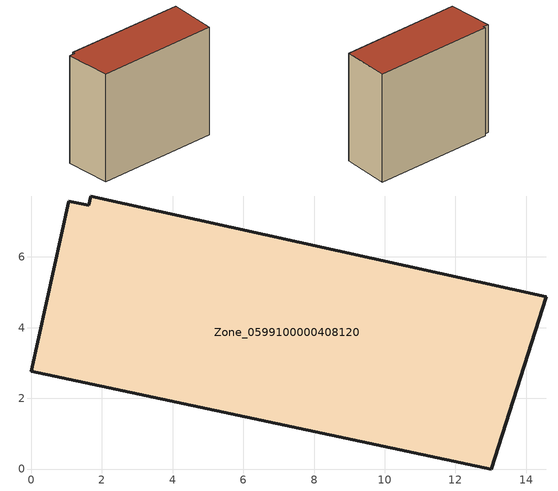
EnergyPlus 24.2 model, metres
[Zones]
Zone_0599100000408120
 floor ground (C_G): 13.01,0 0,2.77 1.05,7.57 1.63,7.46 1.69,7.72 14.57,4.87 z0
 wall outside (C_F): 13.01,0 14.57,4.87 1.69,7.72 1.63,7.46 1.05,7.57 0,2.77 13.01,0 z0:11.58
 roof outside (C_R): 0,2.77 13.01,0 14.57,4.87 1.69,7.72 1.63,7.46 1.05,7.57 z11.58
[BUILDING]
Pand.0599100000408120: North Axis=0; Terrain=City; Loads Convergence Tolerance Value=0.04; Temperature Convergence Tolerance Value=0.4; Solar Distribution=FullExterior; Maximum Number of Warmup Days=25; Minimum Number of Warmup Days=1
[Site:Location]
Rotterdam.The.Hague.AP_ZH_NLD Design_Conditions: Latitude=51.96; Longitude=4.45; Time Zone=1; Elevation=-4.5
[SITE:GROUNDTEMPERATURE:BUILDINGSURFACE]
18, 18, 18, 18, 18, 18, 18, 18, 18, 18, 18, 18
[MATERIAL] Thermal Absorptance=0.9; Solar Absorptance=0.7; Visible Absorptance=0.7
Name | Roughness | Thickness | Conductivity | Density | Specific Heat
G.TI.1992-2005 | MediumSmooth | 0.15 | 0.06 | 540 | 1210
F.TI.1992-2005 | Rough | 0.3 | 0.12 | 1920 | 840
R.TI.1992-2005 | MediumRough | 0.2 | 0.08 | 1500 | 1000
[CONSTRUCTION]
C_G: G.TI.1992-2005
C_F: F.TI.1992-2005
C_R: R.TI.1992-2005
[ZONE]
Zone_0599100000408120: Type=1; Multiplier=1; Ceiling Height=Autocalculate; Volume=Autocalculate; Floor Area=autocalculate; Part of Total Floor Area=Yes
[ZONEINFILTRATION:DESIGNFLOWRATE]
Infil_Zone_0599100000408120: Zone or ZoneList or Space or SpaceList=Zone_0599100000408120; Schedule=AlwaysOn; Design Flow Rate Calculation Method=Flow/Area; Flow Rate per Floor Area=0.0015; Constant Term Coefficient=1; Temperature Term Coefficient=0; Velocity Term Coefficient=0; Velocity Squared Term Coefficient=0
[HVACTEMPLATE:ZONE:IDEALLOADSAIRSYSTEM]
Zone_0599100000408120: Maximum Heating Supply Air Temperature=50; Minimum Cooling Supply Air Temperature=13; Maximum Heating Supply Air Humidity Ratio=0.0156; Minimum Cooling Supply Air Humidity Ratio=0.0077; Heating Limit=NoLimit; Cooling Limit=NoLimit; Dehumidification Control Type=ConstantSensibleHeatRatio; Cooling Sensible Heat Ratio=0.7; Dehumidification Setpoint=60; Humidification Control Type=None; Humidification Setpoint=30; Outdoor Air Method=None; Outdoor Air Flow Rate per Person=0.00944; Outdoor Air Flow Rate per Zone Floor Area=0; Outdoor Air Flow Rate per Zone=0; Demand Controlled Ventilation Type=None; Outdoor Air Economizer Type=NoEconomizer; Heat Recovery Type=None; Sensible Heat Recovery Effectiveness=0.7; Latent Heat Recovery Effectiveness=0.65
[ZONECONTROL:THERMOSTAT]
ThermostatControl_Zone_0599100000408120: Zone or ZoneList=Zone_0599100000408120; Control Type Schedule=DualSetpointControlType; Control 1=Thermostat_Zone_0599100000408120; Temperature Difference Between Cutout And Setpoint=0
[THERMOSTATSETPOINT:DUALSETPOINT]
Thermostat_Zone_0599100000408120: Heating Setpoint Temperature Schedule=HeatingSetpoint_Zone_0599100000408120; Cooling Setpoint Temperature Schedule=CoolingSetpoint_Zone_0599100000408120
[SCHEDULE:COMPACT]
HeatingSetpoint_Zone_0599100000408120: Through: 12/31, For: AllDays, Until: 24:00, 21
CoolingSetpoint_Zone_0599100000408120: Through: 12/31, For: AllDays, Until: 24:00, 24
DualSetpointControlType: Through: 12/31, For: AllDays, Until: 24:00, 4
AlwaysOn: Through: 12/31, For: AllDays, Until: 24:00, 1
